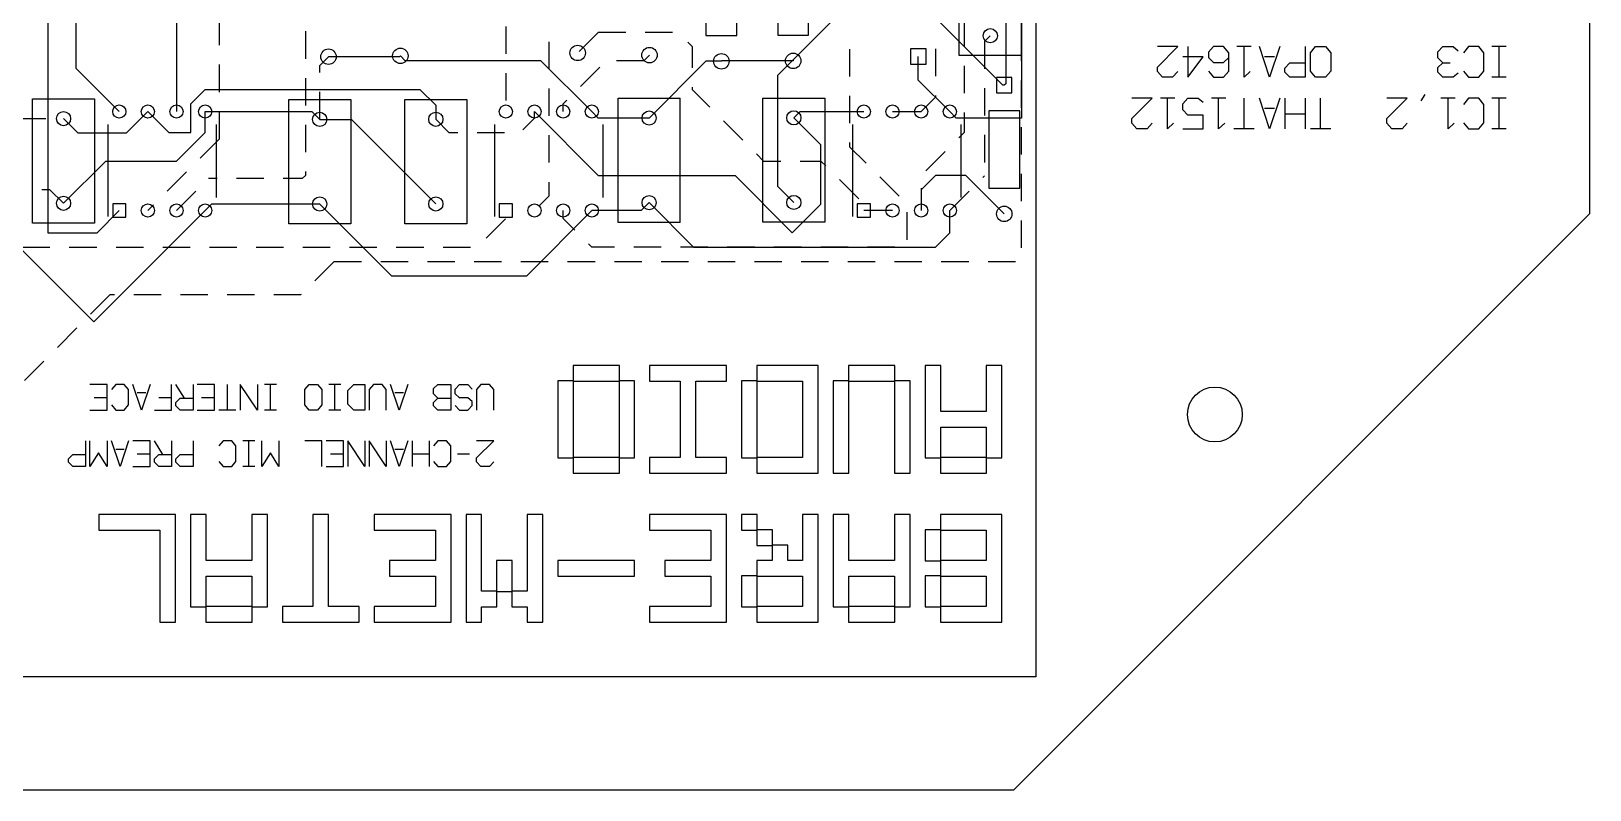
# Model space of a CAD drawing. Header units: millimetres. Extents: x 0 to 150, y 0 to 136.
# Drawn here: x 52.8 to 149.6, y 0 to 47.1 of the extents above; entities that cross this region are included whole.
import ezdxf

# ---------------------------------------------------------------- set-up
doc = ezdxf.new("R2010")
doc.units = ezdxf.units.MM
for name, color, linetype in [('CU_BOT', 5, 'Continuous'), ('CU_TOP', 1, 'Continuous'), ('OUTLINE', 7, 'Continuous'), ('PADS', 2, 'Continuous'), ('PLATE', 9, 'Continuous'), ('SILK', 8, 'Continuous'), ('TEXT', 6, 'Continuous'), ('TITLE', 6, 'Continuous')]:
    doc.layers.add(name, color=color, linetype=linetype)

msp = doc.modelspace()

# ---------------------------------------------------------------- linework, layer by layer
at = {"layer": 'CU_BOT'}
for points in [[(64.515, 46.1816), (64.515, 47.8816)], [(110.743, 47.808), (110.743, 46.108)], [(69.849, 47.0489), (69.849, 45.3489)], [(82.295, 47.3558), (82.295, 45.6558)], [(88.0461, 47.005), (86.844, 45.8029)], [(88.0461, 47.005), (89.7461, 47.005)], [(90.9461, 47.005), (92.6461, 47.005)], [(112.0106, 46.4205), (112.3662, 46.7761)], [(114.299, 45.209), (114.299, 46.909)], [(84.962, 46.4025), (84.962, 44.7025)], [(90.8629, 45.227), (91.2109, 45.575)], [(93.5875, 46.3805), (93.852, 46.116), (93.852, 44.7901)], [(103.631, 45.9491), (103.631, 44.2491)], [(108.965, 45.9632), (108.965, 44.2632)], [(112.0106, 46.4205), (112.0106, 44.7205)], [(64.515, 43.2816), (64.515, 44.9816)], [(70.738, 44.487), (70.738, 44.9289), (71.2827, 45.4737)], [(88.1255, 44.8345), (86.9234, 43.6324)], [(90.8629, 45.227), (89.1629, 45.227)], [(110.743, 44.908), (110.743, 43.208)], [(69.849, 44.1489), (69.849, 42.4489)], [(82.295, 44.4558), (82.295, 42.7558)], [(93.852, 43.5901), (93.852, 43.449), (94.9543, 42.3467)], [(114.299, 42.309), (114.299, 44.009)], [(70.738, 41.587), (70.738, 43.287)], [(84.962, 43.5025), (84.962, 41.8025)], [(86.0749, 42.7839), (85.851, 42.56)], [(103.631, 43.0491), (103.631, 41.3491)], [(108.965, 43.0632), (108.965, 42.9604), (108.076, 42.0714)], [(112.0106, 43.5205), (112.0106, 41.8205)], [(52.0312, 41.6332), (53.7312, 41.6332)], [(64.515, 40.3816), (64.515, 42.0816)], [(83.3443, 40.9423), (84.073, 41.671), (84.073, 42.0714)], [(85.851, 42.0714), (85.851, 42.56)], [(110.743, 42.008), (110.743, 40.782), (110.4078, 40.4468)], [(69.849, 41.2489), (69.849, 39.5489)], [(77.9459, 41.5912), (78.7551, 40.782), (79.3107, 40.782)], [(80.5107, 40.782), (82.2107, 40.782)], [(95.8028, 41.4982), (97.0049, 40.2961)], [(114.299, 39.409), (114.299, 41.109)], [(64.515, 40.3816), (63.3129, 39.1795)], [(84.962, 40.6025), (84.962, 38.9025)], [(103.631, 40.1491), (103.631, 39.893), (104.652, 38.872)], [(112.0106, 40.6205), (112.0106, 38.9205)], [(97.8534, 39.4476), (98.297, 39.004), (99.3697, 39.004)], [(100.5697, 39.004), (101.853, 39.004), (102.1477, 38.7093)], [(109.5593, 39.5983), (108.3572, 38.3962)], [(62.4644, 38.331), (61.2623, 37.1289)], [(64.3658, 37.9148), (63.8262, 37.9148)], [(67.2658, 37.9148), (65.5658, 37.9148)], [(69.849, 38.3489), (69.849, 38.115), (69.6488, 37.9148), (68.4658, 37.9148)], [(102.9962, 37.8608), (104.1983, 36.6587)], [(105.5005, 38.0235), (106.7026, 36.8214)], [(111.9046, 37.9872), (112.0106, 38.0932)], [(114.299, 36.509), (114.299, 38.209)], [(54.8319, 36.3832), (53.9891, 37.226), (53.481, 37.226)], [(61.848, 35.9366), (63.0501, 37.1387)], [(84.962, 37.7025), (84.962, 36.8256), (84.38, 36.2436)], [(108.076, 37.3127), (108.076, 35.9366)], [(109.854, 35.9366), (111.0561, 37.1387)], [(60.4138, 36.2804), (60.07, 35.9366)], [(86.5755, 34.7235), (85.851, 35.448), (85.851, 35.9366)], [(107.187, 35.8221), (107.187, 34.1221)], [(81.0636, 34.2166), (82.2657, 35.4187)], [(114.299, 33.609), (114.299, 35.309)], [(89.0391, 33.67), (87.629, 33.67), (87.424, 33.875)], [(52.29, 33.67), (53.99, 33.67)], [(55.19, 33.67), (56.89, 33.67)], [(58.09, 33.67), (59.79, 33.67)], [(60.99, 33.67), (62.69, 33.67)], [(63.89, 33.67), (65.59, 33.67)], [(66.79, 33.67), (68.49, 33.67)], [(69.69, 33.67), (71.39, 33.67)], [(72.59, 33.67), (74.29, 33.67)], [(75.49, 33.67), (77.19, 33.67)], [(78.39, 33.67), (80.09, 33.67)], [(91.9391, 33.67), (90.2391, 33.67)], [(94.8391, 33.67), (93.1391, 33.67)], [(97.7391, 33.67), (96.0391, 33.67)], [(100.6391, 33.67), (98.9391, 33.67)], [(103.5391, 33.67), (101.8391, 33.67)], [(106.4391, 33.67), (104.7391, 33.67)], [(71.627, 32.781), (70.4249, 31.5789)], [(71.627, 32.781), (73.327, 32.781)], [(74.527, 32.781), (76.227, 32.781)], [(77.427, 32.781), (79.127, 32.781)], [(80.327, 32.781), (82.027, 32.781)], [(83.227, 32.781), (84.927, 32.781)], [(86.127, 32.781), (87.827, 32.781)], [(89.027, 32.781), (90.727, 32.781)], [(91.927, 32.781), (93.627, 32.781)], [(94.827, 32.781), (96.527, 32.781)], [(97.727, 32.781), (99.427, 32.781)], [(100.627, 32.781), (102.327, 32.781)], [(103.527, 32.781), (105.227, 32.781)], [(106.427, 32.781), (108.127, 32.781)], [(109.327, 32.781), (111.027, 32.781)], [(112.227, 32.781), (113.927, 32.781)], [(57.7088, 30.6972), (56.5067, 29.4951)], [(57.9902, 30.6972), (57.7088, 30.6972)], [(60.8902, 30.6972), (59.1902, 30.6972)], [(63.7902, 30.6972), (62.0902, 30.6972)], [(66.6902, 30.6972), (64.9902, 30.6972)], [(69.5764, 30.7304), (69.5432, 30.6972), (67.8902, 30.6972)], [(55.6582, 28.6466), (54.4561, 27.4445)], [(53.6076, 26.596), (52.4055, 25.3939)]]:
    msp.add_lwpolyline(points, dxfattribs=at)
at = {"layer": 'CU_TOP'}
for points in [[(78.3834, 74.2084), (77.2277, 73.0527), (77.2277, 65.9407), (75.183, 63.896), (72.516, 63.896), (70.738, 62.118), (70.738, 57.4063), (69.849, 56.5173), (69.849, 51.45), (100.075, 51.45), (104.52, 55.895), (114.299, 55.895), (114.299, 41.671), (110.2544, 41.671), (109.854, 42.0714)], [(53.847, 72.786), (53.847, 34.559), (56.9144, 34.559), (58.292, 35.9366)], [(55.625, 44.7384), (55.625, 62.9994), (55.6838, 63.0582)], [(107.8965, 53.4656), (109.3361, 52.0261), (112.3662, 52.0261), (113.3226, 51.0696), (113.3226, 43.796), (113.2337, 43.7071), (113.1519, 43.7071), (108.965, 47.894), (102.742, 47.894), (100.1311, 45.2831), (100.1311, 45.2162)], [(62.4026, 52.7506), (61.848, 52.196), (61.848, 42.0714)], [(100.1311, 45.2162), (95.698, 45.2162), (95.671, 45.1893), (94.7033, 45.1893), (91.185, 41.671), (88.0294, 41.671), (87.629, 42.0714), (84.4734, 45.227), (76.043, 45.227), (75.7429, 45.5272), (75.6894, 45.4737), (71.2827, 45.4737)], [(109.854, 42.0714), (107.8965, 44.0289), (107.8965, 45.4824)], [(55.625, 44.7384), (58.292, 42.0714)], [(99.186, 37.4198), (99.186, 44.338), (100.1311, 45.2831)], [(55.7209, 40.7442), (58.7428, 40.7442), (60.07, 42.0714), (61.3594, 40.782), (62.737, 40.782), (62.737, 42.56), (63.626, 43.449), (76.961, 43.449), (77.9459, 42.4641), (77.9459, 41.5912)], [(51.18, 42.56), (51.18, 34.559), (56.7142, 29.0248), (63.626, 35.9366)], [(54.8319, 36.3832), (57.4527, 39.004), (61.848, 39.004), (63.626, 40.782), (63.626, 42.0714), (70.2536, 42.0714), (70.738, 41.587), (72.7001, 41.587), (77.9459, 36.3412)], [(55.7209, 40.7442), (54.8319, 41.6332)], [(84.073, 42.0714), (88.0294, 38.115), (96.519, 38.115), (100.075, 34.559), (101.853, 36.337), (101.853, 40.0028), (100.1709, 41.6849)], [(100.5575, 42.0714), (100.1709, 41.6849)], [(100.5575, 42.0714), (104.52, 42.0714)], [(106.298, 42.0714), (108.076, 42.0714)], [(110.8426, 38.115), (108.965, 38.115), (108.076, 37.226), (108.076, 35.9366)], [(110.8426, 38.115), (113.2337, 35.7239)], [(99.186, 37.4198), (100.1709, 36.4349)], [(70.738, 36.337), (64.0264, 36.337), (63.626, 35.9366)], [(70.738, 36.337), (75.183, 31.892), (83.5844, 31.892), (87.629, 35.9366)], [(90.7006, 35.9366), (87.629, 35.9366)], [(90.7006, 35.9366), (91.185, 36.421)], [(91.185, 36.421), (93.936, 33.67), (108.965, 33.67), (109.854, 34.559), (109.854, 35.9366)], [(106.298, 35.9366), (104.52, 35.9366)]]:
    msp.add_lwpolyline(points, dxfattribs=at)
at = {"layer": 'OUTLINE'}
msp.add_lwpolyline([(115.188, 7), (17.188, 7), (17.188, 77), (115.188, 77)], close=True, dxfattribs=at)
at = {"layer": 'PADS'}
for points in [[(108.3766, 45.0024), (108.3766, 45.9625), (107.4165, 45.9625), (107.4165, 45.0024)], [(113.7138, 43.227), (113.7138, 44.1871), (112.7537, 44.1871), (112.7537, 43.227)], [(58.7008, 35.5278), (58.7008, 36.3454), (57.8832, 36.3454), (57.8832, 35.5278)], [(82.7038, 35.5278), (82.7038, 36.3454), (81.8862, 36.3454), (81.8862, 35.5278)], [(104.9288, 35.5278), (104.9288, 36.3454), (104.1112, 36.3454), (104.1112, 35.5278)]]:
    msp.add_lwpolyline(points, close=True, dxfattribs=at)
for centre, radius in [((112.3662, 46.7761), 0.4403), ((71.2827, 45.4737), 0.4801), ((75.7429, 45.5272), 0.4801), ((86.7508, 45.7096), 0.4801), ((91.2109, 45.575), 0.4801), ((95.671, 45.1893), 0.4801), ((100.1311, 45.2162), 0.4801), ((54.8319, 41.6332), 0.4403), ((58.292, 42.0714), 0.4088), ((60.07, 42.0714), 0.4088), ((61.848, 42.0714), 0.4088), ((63.626, 42.0714), 0.4088), ((70.738, 41.587), 0.4403), ((77.9459, 41.5912), 0.4403), ((82.295, 42.0714), 0.4088), ((84.073, 42.0714), 0.4088), ((85.851, 42.0714), 0.4088), ((87.629, 42.0714), 0.4088), ((91.185, 41.671), 0.4403), ((100.1709, 41.6849), 0.4403), ((104.52, 42.0714), 0.4088), ((106.298, 42.0714), 0.4088), ((108.076, 42.0714), 0.4088), ((109.854, 42.0714), 0.4088), ((54.8319, 36.3832), 0.4403), ((70.738, 36.337), 0.4403), ((77.9459, 36.3412), 0.4403), ((91.185, 36.421), 0.4403), ((100.1709, 36.4349), 0.4403), ((60.07, 35.9366), 0.4088), ((61.848, 35.9366), 0.4088), ((63.626, 35.9366), 0.4088), ((84.073, 35.9366), 0.4088), ((85.851, 35.9366), 0.4088), ((87.629, 35.9366), 0.4088), ((106.298, 35.9366), 0.4088), ((108.076, 35.9366), 0.4088), ((109.854, 35.9366), 0.4088), ((113.2337, 35.7239), 0.4801)]:
    msp.add_circle(centre, radius, dxfattribs=at)
at = {"layer": 'PLATE'}
msp.add_lwpolyline([(0, 131.088), (0, 0), (113.831, 0), (149.588, 35.757), (149.588, 136.088), (5, 136.088), (3.888, 135.962), (2.831, 135.592), (1.883, 134.997), (1.091, 134.205), (0.496, 133.257), (0.126, 132.2)], close=True, dxfattribs=at)
msp.add_circle((126.308, 23.28), 1.7, dxfattribs=at)
at = {"layer": 'SILK'}
for points in [[(110.4412, 45.5511), (110.4412, 53.2511), (114.2912, 53.2511), (114.2912, 45.5511), (110.4412, 45.5511)], [(94.7109, 51.5812), (94.7109, 46.7806), (96.6311, 46.7806), (96.6311, 51.5812), (94.7109, 51.5812)], [(99.171, 51.6081), (99.171, 46.8075), (101.0913, 46.8075), (101.0913, 51.6081), (99.171, 51.6081)], [(56.7569, 42.8582), (56.7569, 35.1582), (52.9069, 35.1582), (52.9069, 42.8582), (56.7569, 42.8582)], [(68.813, 35.112), (68.813, 42.812), (72.663, 42.812), (72.663, 35.112), (68.813, 35.112)], [(79.8709, 42.8162), (79.8709, 35.1162), (76.0209, 35.1162), (76.0209, 42.8162), (79.8709, 42.8162)], [(102.0959, 42.9099), (102.0959, 35.2099), (98.2459, 35.2099), (98.2459, 42.9099), (102.0959, 42.9099)], [(112.2736, 42.1158), (112.2736, 37.3152), (114.1939, 37.3152), (114.1939, 42.1158), (112.2736, 42.1158)]]:
    msp.add_lwpolyline(points, close=True, dxfattribs=at)
for points in [[(93.11, 35.196), (89.26, 35.196), (89.26, 42.896), (93.11, 42.896)], [(93.11, 35.196), (93.11, 42.896)], [(57.592, 41.2615), (57.592, 35.5656)], [(64.326, 36.7465), (64.326, 41.2615)], [(81.595, 41.2615), (81.595, 35.5656)], [(88.329, 36.7465), (88.329, 41.2615)], [(103.82, 41.2615), (103.82, 35.5656)], [(110.554, 36.7465), (110.554, 41.2615)]]:
    msp.add_lwpolyline(points, dxfattribs=at)
at = {"layer": 'TEXT'}
for points in [[(124.0047, 44.5483), (123.688, 44.2), (123.0547, 44.2), (122.738, 44.5483), (122.738, 44.8333), (124.0047, 46.1), (122.738, 46.1)], [(124.638, 46.1), (124.638, 44.2), (125.588, 45.4667), (124.3213, 45.4667)], [(125.9047, 44.58), (126.2213, 44.2), (126.8547, 44.2), (127.1713, 44.58), (127.1713, 45.72), (126.8547, 46.1), (126.2213, 46.1), (125.9047, 45.7517), (125.9047, 45.435), (126.2213, 45.1183), (126.8547, 45.1183), (127.1713, 45.435)], [(128.5647, 46.1), (127.678, 46.1)], [(128.5013, 44.5483), (128.1213, 44.2), (128.1213, 46.1)], [(130.338, 46.1), (129.7047, 44.2), (129.0713, 46.1)], [(131.9213, 46.1), (131.9213, 44.2), (130.9713, 44.2), (130.6547, 44.5167), (130.6547, 44.77), (130.9713, 45.0867), (131.9213, 45.0867)], [(133.188, 44.2), (132.5547, 44.2), (132.238, 44.58), (132.238, 45.72), (132.5547, 46.1), (133.188, 46.1), (133.5047, 45.72), (133.5047, 44.58), (133.188, 44.2)], [(140.4713, 45.0867), (140.1547, 45.4033), (140.1547, 45.7833), (140.4713, 46.1), (141.1047, 46.1), (141.4213, 45.8467)], [(141.738, 44.58), (142.0547, 44.2), (142.688, 44.2), (143.0047, 44.58), (143.0047, 45.72), (142.688, 46.1), (142.0547, 46.1), (141.738, 45.72)], [(144.398, 46.1), (143.5113, 46.1)], [(143.9547, 44.2), (143.9547, 46.1)], [(130.0213, 45.4667), (129.388, 45.4667)], [(141.4213, 44.4533), (141.1047, 44.2), (140.4713, 44.2), (140.1547, 44.5167), (140.1547, 44.8017), (140.4713, 45.0867), (140.9147, 45.0867)], [(144.398, 44.2), (143.5113, 44.2)], [(122.4213, 41.3483), (122.1047, 41), (121.4713, 41), (121.1547, 41.3483), (121.1547, 41.6333), (122.4213, 42.9), (121.1547, 42.9)], [(123.8147, 42.9), (122.928, 42.9)], [(123.7513, 41.3483), (123.3713, 41), (123.3713, 42.9)], [(124.3213, 41), (125.588, 41), (125.588, 41.855), (124.638, 41.855), (124.3213, 42.1717), (124.3213, 42.5517), (124.638, 42.9), (125.2713, 42.9), (125.588, 42.6467)], [(126.9813, 42.9), (126.0947, 42.9)], [(126.918, 41.3483), (126.538, 41), (126.538, 42.9)], [(128.1213, 41), (128.1213, 42.9)], [(130.338, 42.9), (129.7047, 41), (129.0713, 42.9)], [(130.6547, 42.9), (130.6547, 41)], [(131.9213, 42.9), (131.9213, 41)], [(132.8713, 41), (132.8713, 42.9)], [(138.2547, 41.3483), (137.938, 41), (137.3047, 41), (136.988, 41.3483), (136.988, 41.6333), (138.2547, 42.9), (136.988, 42.9)], [(139.1097, 42.7417), (139.363, 43.1217)], [(141.2313, 42.9), (140.3447, 42.9)], [(141.168, 41.3483), (140.788, 41), (140.788, 42.9)], [(141.738, 41.38), (142.0547, 41), (142.688, 41), (143.0047, 41.38), (143.0047, 42.52), (142.688, 42.9), (142.0547, 42.9), (141.738, 42.52)], [(144.398, 42.9), (143.5113, 42.9)], [(143.9547, 41), (143.9547, 42.9)], [(130.0213, 42.2667), (129.388, 42.2667)], [(131.9213, 41.9183), (130.6547, 41.9183)], [(128.7547, 41), (127.488, 41)], [(133.5047, 41), (132.238, 41)], [(144.398, 41), (143.5113, 41)], [(56.4713, 23.55), (57.538, 23.55), (57.538, 25.15), (56.4713, 25.15)], [(57.538, 24.3233), (56.738, 24.3233)], [(57.8047, 23.87), (58.0713, 23.55), (58.6047, 23.55), (58.8713, 23.87), (58.8713, 24.83), (58.6047, 25.15), (58.0713, 25.15), (57.8047, 24.83)], [(60.2047, 25.15), (59.6713, 23.55), (59.138, 25.15)], [(59.938, 24.6167), (59.4047, 24.6167)], [(60.4713, 23.55), (61.538, 23.55), (61.538, 25.15)], [(61.538, 24.3233), (60.738, 24.3233)], [(62.8713, 25.15), (62.8713, 23.55), (62.0713, 23.55), (61.8047, 23.8167), (61.8047, 24.03), (62.0713, 24.2967), (62.8713, 24.2967)], [(62.338, 24.2967), (61.8047, 25.15)], [(63.138, 23.55), (64.2047, 23.55), (64.2047, 25.15), (63.138, 25.15)], [(64.2047, 24.3233), (63.4047, 24.3233)], [(65.0047, 23.55), (65.0047, 25.15)], [(66.8713, 25.15), (66.8713, 23.55), (65.8047, 25.15), (65.8047, 23.55)], [(68.0447, 25.15), (67.298, 25.15)], [(67.6713, 23.55), (67.6713, 25.15)], [(70.6047, 23.55), (70.0713, 23.55), (69.8047, 23.87), (69.8047, 24.83), (70.0713, 25.15), (70.6047, 25.15), (70.8713, 24.83), (70.8713, 23.87), (70.6047, 23.55)], [(72.0447, 25.15), (71.298, 25.15)], [(71.6713, 23.55), (71.6713, 25.15)], [(73.538, 25.15), (73.538, 23.55), (72.8447, 23.55), (72.4713, 23.9233), (72.4713, 24.7767), (72.8447, 25.15), (73.538, 25.15)], [(74.8713, 23.55), (74.8713, 24.83), (74.6047, 25.15), (74.0713, 25.15), (73.8047, 24.83), (73.8047, 23.55)], [(76.2047, 25.15), (75.6713, 23.55), (75.138, 25.15)], [(75.938, 24.6167), (75.4047, 24.6167)], [(78.8713, 25.15), (78.8713, 23.55), (78.0713, 23.55), (77.8047, 23.8167), (77.8047, 24.03), (78.0713, 24.2967), (78.8713, 24.2967)], [(78.0713, 24.2967), (77.8047, 24.5633), (77.8047, 24.8833), (78.0713, 25.15), (78.8713, 25.15)], [(79.138, 23.8433), (79.4047, 23.55), (79.938, 23.55), (80.2047, 23.8433), (80.2047, 24.0833), (79.938, 24.3233), (79.4047, 24.3233), (79.138, 24.5633), (79.138, 24.8567), (79.4047, 25.15), (79.938, 25.15), (80.2047, 24.8567)], [(81.538, 23.55), (81.538, 24.83), (81.2713, 25.15), (80.738, 25.15), (80.4713, 24.83), (80.4713, 23.55)], [(65.538, 23.55), (64.4713, 23.55)], [(68.0447, 23.55), (67.298, 23.55)], [(72.0447, 23.55), (71.298, 23.55)], [(56.2047, 21.65), (56.2047, 20.05), (55.4047, 20.05), (55.138, 20.3167), (55.138, 20.53), (55.4047, 20.7967), (56.2047, 20.7967)], [(57.538, 21.65), (57.538, 20.05), (57.0047, 20.9033), (56.4713, 20.05), (56.4713, 21.65)], [(58.8713, 21.65), (58.338, 20.05), (57.8047, 21.65)], [(59.138, 20.05), (60.2047, 20.05), (60.2047, 21.65), (59.138, 21.65)], [(61.538, 21.65), (61.538, 20.05), (60.738, 20.05), (60.4713, 20.3167), (60.4713, 20.53), (60.738, 20.7967), (61.538, 20.7967)], [(61.0047, 20.7967), (60.4713, 21.65)], [(62.8713, 21.65), (62.8713, 20.05), (62.0713, 20.05), (61.8047, 20.3167), (61.8047, 20.53), (62.0713, 20.7967), (62.8713, 20.7967)], [(64.4713, 20.37), (64.738, 20.05), (65.2713, 20.05), (65.538, 20.37), (65.538, 21.33), (65.2713, 21.65), (64.738, 21.65), (64.4713, 21.33)], [(66.7113, 21.65), (65.9647, 21.65)], [(66.338, 20.05), (66.338, 21.65)], [(68.2047, 21.65), (68.2047, 20.05), (67.6713, 20.9033), (67.138, 20.05), (67.138, 21.65)], [(70.8713, 20.05), (70.8713, 21.65), (69.8047, 21.65)], [(71.138, 20.05), (72.2047, 20.05), (72.2047, 21.65), (71.138, 21.65)], [(73.538, 21.65), (73.538, 20.05), (72.4713, 21.65), (72.4713, 20.05)], [(74.8713, 21.65), (74.8713, 20.05), (73.8047, 21.65), (73.8047, 20.05)], [(76.2047, 21.65), (75.6713, 20.05), (75.138, 21.65)], [(76.4713, 21.65), (76.4713, 20.05)], [(77.538, 21.65), (77.538, 20.05)], [(77.8047, 20.37), (78.0713, 20.05), (78.6047, 20.05), (78.8713, 20.37), (78.8713, 21.33), (78.6047, 21.65), (78.0713, 21.65), (77.8047, 21.33)], [(81.538, 20.3433), (81.2713, 20.05), (80.738, 20.05), (80.4713, 20.3433), (80.4713, 20.5833), (81.538, 21.65), (80.4713, 21.65)], [(58.6047, 21.1167), (58.0713, 21.1167)], [(60.2047, 20.8233), (59.4047, 20.8233)], [(72.2047, 20.8233), (71.4047, 20.8233)], [(75.938, 21.1167), (75.4047, 21.1167)], [(77.538, 20.8233), (76.4713, 20.8233)], [(80.0447, 20.8233), (79.298, 20.8233)], [(66.7113, 20.05), (65.9647, 20.05)]]:
    msp.add_lwpolyline(points, dxfattribs=at)
at = {"layer": 'TITLE'}
for points in [[(87.438, 19.65), (88.368, 19.65), (88.388, 19.65), (89.338, 19.65), (89.338, 20.6), (90.288, 20.6), (90.288, 21.55), (90.288, 21.57), (90.288, 22.5), (90.288, 22.52), (90.288, 23.45), (90.288, 23.47), (90.288, 24.4), (90.288, 24.42), (90.288, 25.37), (89.338, 25.37), (89.338, 26.32), (88.388, 26.32), (88.368, 26.32), (87.438, 26.32), (87.418, 26.32), (86.468, 26.32), (86.468, 25.37), (85.518, 25.37), (85.518, 24.42), (85.518, 24.4), (85.518, 23.47), (85.518, 23.45), (85.518, 22.52), (85.518, 22.5), (85.518, 21.57), (85.518, 21.55), (85.518, 20.6), (86.468, 20.6), (86.468, 19.65), (87.418, 19.65), (87.438, 19.65)], [(95.988, 19.65), (95.988, 20.62), (95.038, 20.62), (95.018, 20.62), (94.088, 20.62), (94.088, 21.55), (94.088, 21.57), (94.088, 22.5), (94.088, 22.52), (94.088, 23.45), (94.088, 23.47), (94.088, 24.4), (94.088, 24.42), (94.088, 25.35), (95.018, 25.35), (95.038, 25.35), (95.988, 25.35), (95.988, 26.32), (95.038, 26.32), (95.018, 26.32), (94.088, 26.32), (94.068, 26.32), (93.138, 26.32), (93.118, 26.32), (92.188, 26.32), (92.168, 26.32), (91.218, 26.32), (91.218, 25.35), (92.168, 25.35), (92.188, 25.35), (93.118, 25.35), (93.118, 24.42), (93.118, 24.4), (93.118, 23.47), (93.118, 23.45), (93.118, 22.52), (93.118, 22.5), (93.118, 21.57), (93.118, 21.55), (93.118, 20.62), (92.188, 20.62), (92.168, 20.62), (91.218, 20.62), (91.218, 19.65), (92.168, 19.65), (92.188, 19.65), (93.118, 19.65), (93.138, 19.65), (94.068, 19.65), (94.088, 19.65), (95.018, 19.65), (95.038, 19.65), (95.988, 19.65)], [(99.768, 19.65), (99.788, 19.65), (100.718, 19.65), (100.738, 19.65), (101.688, 19.65), (101.688, 20.6), (101.688, 20.62), (101.688, 21.55), (101.688, 21.57), (101.688, 22.5), (101.688, 22.52), (101.688, 23.45), (101.688, 23.47), (101.688, 24.4), (101.688, 24.42), (101.688, 25.35), (101.688, 25.37), (101.688, 26.32), (100.738, 26.32), (100.718, 26.32), (99.788, 26.32), (99.768, 26.32), (98.838, 26.32), (98.818, 26.32), (97.868, 26.32), (97.868, 25.37), (96.918, 25.37), (96.918, 24.42), (96.918, 24.4), (96.918, 23.47), (96.918, 23.45), (96.918, 22.52), (96.918, 22.5), (96.918, 21.57), (96.918, 21.55), (96.918, 20.6), (97.868, 20.6), (97.868, 19.65), (98.818, 19.65), (98.838, 19.65), (99.768, 19.65)], [(103.588, 20.6), (103.588, 20.62), (103.588, 21.55), (103.588, 21.57), (103.588, 22.5), (103.588, 22.52), (103.588, 23.45), (103.588, 23.47), (103.588, 24.4), (103.588, 24.42), (103.588, 25.35), (104.518, 25.35), (104.538, 25.35), (105.468, 25.35), (105.488, 25.35), (106.418, 25.35), (106.418, 24.42), (106.418, 24.4), (106.418, 23.47), (106.418, 23.45), (106.418, 22.52), (106.418, 22.5), (106.418, 21.57), (106.418, 21.55), (106.418, 20.62), (106.418, 20.6), (106.418, 19.65), (107.388, 19.65), (107.388, 20.6), (107.388, 20.62), (107.388, 21.55), (107.388, 21.57), (107.388, 22.5), (107.388, 22.52), (107.388, 23.45), (107.388, 23.47), (107.388, 24.4), (107.388, 24.42), (107.388, 25.37), (106.438, 25.37), (106.438, 26.32), (105.488, 26.32), (105.468, 26.32), (104.538, 26.32), (104.518, 26.32), (103.568, 26.32), (103.568, 25.37), (102.618, 25.37), (102.618, 24.42), (102.618, 24.4), (102.618, 23.47), (102.618, 23.45), (102.618, 22.52), (102.618, 22.5), (102.618, 21.57), (102.618, 21.55), (102.618, 20.62), (102.618, 20.6), (102.618, 19.65), (103.588, 19.65), (103.588, 20.6)], [(111.188, 19.65), (112.138, 19.65), (112.138, 20.6), (113.088, 20.6), (113.088, 21.55), (113.088, 21.57), (113.088, 22.5), (113.088, 22.52), (113.088, 23.45), (113.088, 23.47), (113.088, 24.4), (113.088, 24.42), (113.088, 25.35), (113.088, 25.37), (113.088, 26.32), (112.118, 26.32), (112.118, 25.37), (112.118, 25.35), (112.118, 24.42), (112.118, 24.4), (112.118, 23.47), (111.188, 23.47), (111.168, 23.47), (110.238, 23.47), (110.218, 23.47), (109.288, 23.47), (109.288, 24.4), (109.288, 24.42), (109.288, 25.35), (109.288, 25.37), (109.288, 26.32), (108.318, 26.32), (108.318, 25.37), (108.318, 25.35), (108.318, 24.42), (108.318, 24.4), (108.318, 23.47), (108.318, 23.45), (108.318, 22.52), (108.318, 22.5), (108.318, 21.57), (108.318, 21.55), (108.318, 20.6), (109.268, 20.6), (109.268, 19.65), (110.218, 19.65), (110.238, 19.65), (111.168, 19.65), (111.188, 19.65)], [(87.438, 20.62), (87.418, 20.62), (86.488, 20.62), (86.488, 21.55), (86.488, 21.57), (86.488, 22.5), (86.488, 22.52), (86.488, 23.45), (86.488, 23.47), (86.488, 24.4), (86.488, 24.42), (86.488, 25.35), (87.418, 25.35), (87.438, 25.35), (88.368, 25.35), (88.388, 25.35), (89.318, 25.35), (89.318, 24.42), (89.318, 24.4), (89.318, 23.47), (89.318, 23.45), (89.318, 22.52), (89.318, 22.5), (89.318, 21.57), (89.318, 21.55), (89.318, 20.62), (88.388, 20.62), (88.368, 20.62), (87.438, 20.62)], [(100.718, 23.45), (100.718, 22.52), (100.718, 22.5), (100.718, 21.57), (100.718, 21.55), (100.718, 20.62), (99.788, 20.62), (99.768, 20.62), (98.838, 20.62), (98.818, 20.62), (97.888, 20.62), (97.888, 21.55), (97.888, 21.57), (97.888, 22.5), (97.888, 22.52), (97.888, 23.45), (97.888, 23.47), (97.888, 24.4), (97.888, 24.42), (97.888, 25.35), (98.818, 25.35), (98.838, 25.35), (99.768, 25.35), (99.788, 25.35), (100.718, 25.35), (100.718, 24.42), (100.718, 24.4), (100.718, 23.47), (100.718, 23.45)], [(112.118, 20.62), (111.188, 20.62), (111.168, 20.62), (110.238, 20.62), (110.218, 20.62), (109.288, 20.62), (109.288, 21.55), (109.288, 21.57), (109.288, 22.5), (110.218, 22.5), (110.238, 22.5), (111.168, 22.5), (111.188, 22.5), (112.118, 22.5), (112.118, 21.57), (112.118, 21.55), (112.118, 20.62)], [(61.788, 11.35), (61.788, 11.37), (61.788, 12.3), (61.788, 12.32), (61.788, 13.25), (61.788, 13.27), (61.788, 14.2), (61.788, 14.22), (61.788, 15.15), (61.788, 15.17), (61.788, 16.1), (61.788, 16.12), (61.788, 17.07), (60.838, 17.07), (60.818, 17.07), (59.888, 17.07), (59.868, 17.07), (58.938, 17.07), (58.918, 17.07), (57.988, 17.07), (57.968, 17.07), (57.018, 17.07), (57.018, 16.1), (57.968, 16.1), (57.988, 16.1), (58.918, 16.1), (58.938, 16.1), (59.868, 16.1), (59.888, 16.1), (60.818, 16.1), (60.818, 15.17), (60.818, 15.15), (60.818, 14.22), (60.818, 14.2), (60.818, 13.27), (60.818, 13.25), (60.818, 12.32), (60.818, 12.3), (60.818, 11.37), (60.818, 11.35), (60.818, 10.4), (61.788, 10.4), (61.788, 11.35)], [(62.718, 12.3), (62.718, 11.35), (63.668, 11.35), (63.668, 10.4), (64.618, 10.4), (64.638, 10.4), (65.568, 10.4), (65.588, 10.4), (66.538, 10.4), (66.538, 11.35), (67.488, 11.35), (67.488, 12.3), (67.488, 12.32), (67.488, 13.25), (67.488, 13.27), (67.488, 14.2), (67.488, 14.22), (67.488, 15.15), (67.488, 15.17), (67.488, 16.1), (67.488, 16.12), (67.488, 17.07), (66.518, 17.07), (66.518, 16.12), (66.518, 16.1), (66.518, 15.17), (66.518, 15.15), (66.518, 14.22), (65.588, 14.22), (65.568, 14.22), (64.638, 14.22), (64.618, 14.22), (63.688, 14.22), (63.688, 15.15), (63.688, 15.17), (63.688, 16.1), (63.688, 16.12), (63.688, 17.07), (62.718, 17.07), (62.718, 16.12), (62.718, 16.1), (62.718, 15.17), (62.718, 15.15), (62.718, 14.22), (62.718, 14.2), (62.718, 13.27), (62.718, 13.25), (62.718, 12.32), (62.718, 12.3)], [(72.238, 11.37), (72.218, 11.37), (71.288, 11.37), (71.288, 12.3), (71.288, 12.32), (71.288, 13.25), (71.288, 13.27), (71.288, 14.2), (71.288, 14.22), (71.288, 15.15), (71.288, 15.17), (71.288, 16.1), (71.288, 16.12), (71.288, 17.07), (70.318, 17.07), (70.318, 16.12), (70.318, 16.1), (70.318, 15.17), (70.318, 15.15), (70.318, 14.22), (70.318, 14.2), (70.318, 13.27), (70.318, 13.25), (70.318, 12.32), (70.318, 12.3), (70.318, 11.37), (69.388, 11.37), (69.368, 11.37), (68.418, 11.37), (68.418, 10.4), (69.368, 10.4), (69.388, 10.4), (70.318, 10.4), (70.338, 10.4), (71.268, 10.4), (71.288, 10.4), (72.218, 10.4), (72.238, 10.4), (73.188, 10.4), (73.188, 11.37), (72.238, 11.37)], [(76.968, 10.4), (76.988, 10.4), (77.918, 10.4), (77.938, 10.4), (78.888, 10.4), (78.888, 11.35), (78.888, 11.37), (78.888, 12.3), (78.888, 12.32), (78.888, 13.25), (78.888, 13.27), (78.888, 14.2), (78.888, 14.22), (78.888, 15.15), (78.888, 15.17), (78.888, 16.1), (78.888, 16.12), (78.888, 17.07), (77.938, 17.07), (77.918, 17.07), (76.988, 17.07), (76.968, 17.07), (76.038, 17.07), (76.018, 17.07), (75.088, 17.07), (75.068, 17.07), (74.118, 17.07), (74.118, 16.1), (75.068, 16.1), (75.088, 16.1), (76.018, 16.1), (76.038, 16.1), (76.968, 16.1), (76.988, 16.1), (77.918, 16.1), (77.918, 15.17), (77.918, 15.15), (77.918, 14.22), (76.988, 14.22), (76.968, 14.22), (76.038, 14.22), (76.018, 14.22), (75.068, 14.22), (75.068, 13.25), (76.018, 13.25), (76.038, 13.25), (76.968, 13.25), (76.988, 13.25), (77.918, 13.25), (77.918, 12.32), (77.918, 12.3), (77.918, 11.37), (76.988, 11.37), (76.968, 11.37), (76.038, 11.37), (76.018, 11.37), (75.088, 11.37), (75.068, 11.37), (74.118, 11.37), (74.118, 10.4), (75.068, 10.4), (75.088, 10.4), (76.018, 10.4), (76.038, 10.4), (76.968, 10.4)], [(84.588, 11.37), (84.588, 12.3), (84.588, 12.32), (84.588, 13.25), (84.588, 13.27), (84.588, 14.2), (84.588, 14.22), (84.588, 15.15), (84.588, 15.17), (84.588, 16.1), (84.588, 16.12), (84.588, 17.07), (83.618, 17.07), (83.618, 16.12), (83.618, 16.1), (83.618, 15.17), (83.618, 15.15), (83.618, 14.22), (83.618, 14.2), (83.618, 13.27), (83.618, 13.25), (83.618, 12.32), (82.688, 12.32), (82.688, 13.25), (82.688, 13.27), (82.688, 14.22), (81.718, 14.22), (81.718, 13.27), (81.718, 13.25), (81.718, 12.32), (80.788, 12.32), (80.788, 13.25), (80.788, 13.27), (80.788, 14.2), (80.788, 14.22), (80.788, 15.15), (80.788, 15.17), (80.788, 16.1), (80.788, 16.12), (80.788, 17.07), (79.818, 17.07), (79.818, 16.12), (79.818, 16.1), (79.818, 15.17), (79.818, 15.15), (79.818, 14.22), (79.818, 14.2), (79.818, 13.27), (79.818, 13.25), (79.818, 12.32), (79.818, 12.3), (79.818, 11.37), (79.818, 11.35), (79.818, 10.4), (80.788, 10.4), (80.788, 11.35), (81.738, 11.35), (81.738, 12.3), (82.668, 12.3), (82.668, 11.35), (83.618, 11.35), (83.618, 10.4), (84.588, 10.4), (84.588, 11.35), (84.588, 11.37)], [(95.988, 11.35), (95.988, 11.37), (95.988, 12.3), (95.988, 12.32), (95.988, 13.25), (95.988, 13.27), (95.988, 14.2), (95.988, 14.22), (95.988, 15.15), (95.988, 15.17), (95.988, 16.1), (95.988, 16.12), (95.988, 17.07), (95.038, 17.07), (95.018, 17.07), (94.088, 17.07), (94.068, 17.07), (93.138, 17.07), (93.118, 17.07), (92.188, 17.07), (92.168, 17.07), (91.218, 17.07), (91.218, 16.1), (92.168, 16.1), (92.188, 16.1), (93.118, 16.1), (93.138, 16.1), (94.068, 16.1), (94.088, 16.1), (95.018, 16.1), (95.018, 15.17), (95.018, 15.15), (95.018, 14.22), (94.088, 14.22), (94.068, 14.22), (93.138, 14.22), (93.118, 14.22), (92.168, 14.22), (92.168, 13.25), (93.118, 13.25), (93.138, 13.25), (94.068, 13.25), (94.088, 13.25), (95.018, 13.25), (95.018, 12.32), (95.018, 12.3), (95.018, 11.37), (94.088, 11.37), (94.068, 11.37), (93.138, 11.37), (93.118, 11.37), (92.188, 11.37), (92.168, 11.37), (91.218, 11.37), (91.218, 10.4), (92.168, 10.4), (92.188, 10.4), (93.118, 10.4), (93.138, 10.4), (94.068, 10.4), (94.088, 10.4), (95.018, 10.4), (95.038, 10.4), (95.988, 10.4), (95.988, 11.35)], [(101.688, 17.07), (100.718, 17.07), (100.718, 16.12), (100.718, 16.1), (100.718, 15.17), (100.718, 15.15), (100.718, 14.22), (99.788, 14.22), (99.788, 15.17), (98.838, 15.17), (98.838, 16.12), (97.888, 16.12), (97.888, 17.07), (96.918, 17.07), (96.918, 16.1), (97.868, 16.1), (97.868, 15.15), (98.818, 15.15), (98.818, 14.22), (97.868, 14.22), (97.868, 13.27), (96.918, 13.27), (96.918, 12.32), (96.918, 12.3), (96.918, 11.35), (97.868, 11.35), (97.868, 10.4), (98.818, 10.4), (98.838, 10.4), (99.768, 10.4), (99.788, 10.4), (100.718, 10.4), (100.738, 10.4), (101.688, 10.4), (101.688, 11.35), (101.688, 11.37), (101.688, 12.3), (101.688, 12.32), (101.688, 13.25), (101.688, 13.27), (101.688, 14.2), (101.688, 14.22), (101.688, 15.15), (101.688, 15.17), (101.688, 16.1), (101.688, 16.12), (101.688, 17.07)], [(102.618, 12.3), (102.618, 11.35), (103.568, 11.35), (103.568, 10.4), (104.518, 10.4), (104.538, 10.4), (105.468, 10.4), (105.488, 10.4), (106.438, 10.4), (106.438, 11.35), (107.388, 11.35), (107.388, 12.3), (107.388, 12.32), (107.388, 13.25), (107.388, 13.27), (107.388, 14.2), (107.388, 14.22), (107.388, 15.15), (107.388, 15.17), (107.388, 16.1), (107.388, 16.12), (107.388, 17.07), (106.418, 17.07), (106.418, 16.12), (106.418, 16.1), (106.418, 15.17), (106.418, 15.15), (106.418, 14.22), (105.488, 14.22), (105.468, 14.22), (104.538, 14.22), (104.518, 14.22), (103.588, 14.22), (103.588, 15.15), (103.588, 15.17), (103.588, 16.1), (103.588, 16.12), (103.588, 17.07), (102.618, 17.07), (102.618, 16.12), (102.618, 16.1), (102.618, 15.17), (102.618, 15.15), (102.618, 14.22), (102.618, 14.2), (102.618, 13.27), (102.618, 13.25), (102.618, 12.32), (102.618, 12.3)], [(108.318, 12.3), (108.318, 11.35), (109.268, 11.35), (109.268, 10.4), (110.218, 10.4), (110.238, 10.4), (111.168, 10.4), (111.188, 10.4), (112.118, 10.4), (112.138, 10.4), (113.088, 10.4), (113.088, 11.35), (113.088, 11.37), (113.088, 12.3), (113.088, 12.32), (113.088, 13.25), (113.088, 13.27), (113.088, 14.2), (113.088, 14.22), (113.088, 15.15), (113.088, 15.17), (113.088, 16.1), (113.088, 16.12), (113.088, 17.07), (112.138, 17.07), (112.118, 17.07), (111.188, 17.07), (111.168, 17.07), (110.238, 17.07), (110.218, 17.07), (109.268, 17.07), (109.268, 16.12), (108.318, 16.12), (108.318, 15.17), (108.318, 15.15), (108.318, 14.2), (109.268, 14.2), (109.268, 13.27), (108.318, 13.27), (108.318, 12.32), (108.318, 12.3)], [(110.218, 14.22), (109.288, 14.22), (109.288, 15.15), (109.288, 15.17), (109.288, 16.1), (110.218, 16.1), (110.238, 16.1), (111.168, 16.1), (111.188, 16.1), (112.118, 16.1), (112.118, 15.17), (112.118, 15.15), (112.118, 14.22), (111.188, 14.22), (111.168, 14.22), (110.238, 14.22), (110.218, 14.22)], [(90.288, 14.22), (89.338, 14.22), (89.318, 14.22), (88.388, 14.22), (88.368, 14.22), (87.438, 14.22), (87.418, 14.22), (86.488, 14.22), (86.468, 14.22), (85.518, 14.22), (85.518, 13.25), (86.468, 13.25), (86.488, 13.25), (87.418, 13.25), (87.438, 13.25), (88.368, 13.25), (88.388, 13.25), (89.318, 13.25), (89.338, 13.25), (90.288, 13.25), (90.288, 14.22)], [(63.688, 12.3), (63.688, 12.32), (63.688, 13.25), (64.618, 13.25), (64.638, 13.25), (65.568, 13.25), (65.588, 13.25), (66.518, 13.25), (66.518, 12.32), (66.518, 12.3), (66.518, 11.37), (65.588, 11.37), (65.568, 11.37), (64.638, 11.37), (64.618, 11.37), (63.688, 11.37), (63.688, 12.3)], [(97.888, 13.25), (98.818, 13.25), (98.838, 13.25), (99.768, 13.25), (99.788, 13.25), (100.718, 13.25), (100.718, 12.32), (100.718, 12.3), (100.718, 11.37), (99.788, 11.37), (99.768, 11.37), (98.838, 11.37), (98.818, 11.37), (97.888, 11.37), (97.888, 12.3), (97.888, 12.32), (97.888, 13.25)], [(104.518, 13.25), (104.538, 13.25), (105.468, 13.25), (105.488, 13.25), (106.418, 13.25), (106.418, 12.32), (106.418, 12.3), (106.418, 11.37), (105.488, 11.37), (105.468, 11.37), (104.538, 11.37), (104.518, 11.37), (103.588, 11.37), (103.588, 12.3), (103.588, 12.32), (103.588, 13.25), (104.518, 13.25)], [(110.218, 11.37), (109.288, 11.37), (109.288, 12.3), (109.288, 12.32), (109.288, 13.25), (110.218, 13.25), (110.238, 13.25), (111.168, 13.25), (111.188, 13.25), (112.118, 13.25), (112.118, 12.32), (112.118, 12.3), (112.118, 11.37), (111.188, 11.37), (111.168, 11.37), (110.238, 11.37), (110.218, 11.37)]]:
    msp.add_lwpolyline(points, close=True, dxfattribs=at)

doc.saveas('drawing.dxf')
